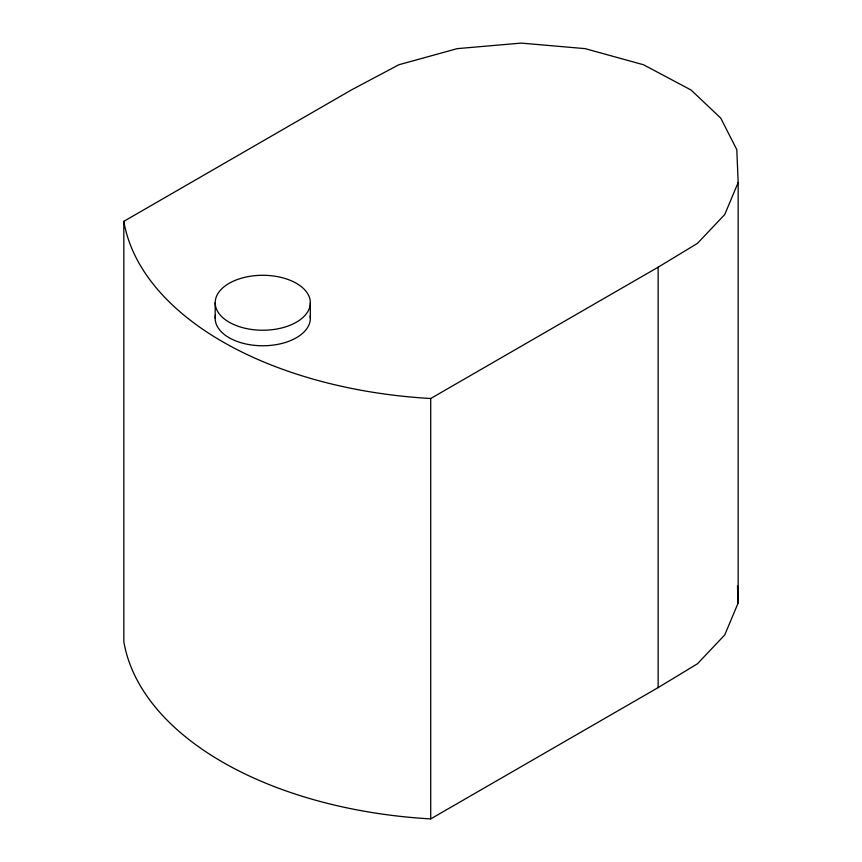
<?xml version="1.0" encoding="UTF-8"?>
<svg xmlns="http://www.w3.org/2000/svg" width="862" height="862" viewBox="0 0 862 862"><rect width="100%" height="100%" fill="white"/><g stroke="black" fill="none" stroke-linecap="round" stroke-linejoin="round"><path stroke-width="1.29" d="M738.163 182.55L724.748 214.519L697.444 243.386L658.137 267.198L430.709 398.503A342.106 197.517 0 0 1 123.837 221.329L123.837 641.727A342.106 197.517 0 0 0 430.709 818.9L658.137 687.596L697.444 663.783L724.748 634.917L738.163 602.947L738.163 182.55L736.805 149.665L720.74 118.105L691.087 90.025L643.483 64.747L585.136 48.638L521.176 43.1L457.216 48.638L398.869 64.747L351.265 90.025L123.837 221.329M737.463 585.848L738.163 602.947M658.137 267.198L658.137 687.596M430.709 398.503L430.709 818.9M310.342 302.756A47.582 27.476 0 0 1 238.968 326.547A47.582 27.476 0 0 1 238.968 278.965A47.582 27.476 0 0 1 310.342 302.756L310.342 318.293M215.177 302.756L215.177 318.293M310.169 315.901A47.582 27.476 0 0 1 261.714 345.759A47.582 27.476 0 0 1 215.575 314.705"/></g></svg>
